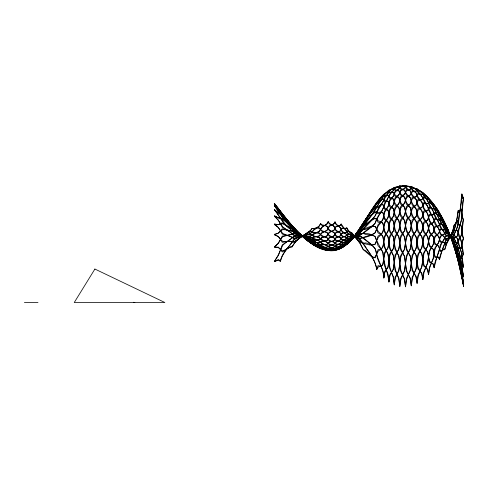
<?xml version="1.0" encoding="UTF-8"?>
<svg xmlns="http://www.w3.org/2000/svg" width="488" height="488" viewBox="0 0 488 488"><rect width="100%" height="100%" fill="white"/><g stroke="black" fill="none" stroke-linecap="round" stroke-linejoin="round"><path stroke-width="0.73" d="M319 247.739C328.296 251.985 337.342 245.848 344.107 240.053C346.748 237.973 349.323 235.893 352.848 235.631C359.29 237.418 363.627 243.067 366.634 248.74C371.155 255.059 375.577 261.714 376.73 269.577L378.048 265.6L381.305 266.338L383.013 264.472L384.514 252.558L388.088 247.837L389.668 236.088L393.413 230.855L395.06 220.222L398.94 215.434L400.636 206.656L404.607 203.057L406.339 196.658L410.365 194.779L412.116 191.04L416.166 191.174L417.081 190.155L419.985 191.003L422.858 193.815C431.618 199.232 434.497 210.578 439.523 219.142C441.725 223.925 444.135 228.817 447.185 233.099C448.588 234.972 450.589 237.223 453.193 236.082C460.617 223.583 459.83 207.992 461.88 193.974L462.532 197.189L463.6 197.091L462.374 205.076L461.337 220.472L458.757 228.579L457.579 235.802L454.688 237.339L453.382 238.815L449.54 235.655L447.185 235.826L445.629 236.46C439.359 245.824 436.912 256.987 434.131 267.778L433.265 263.74L429.373 262.215L427.671 251.765L423.688 247.782L421.949 236.82L417.917 231.837L416.166 221.521L412.116 216.666L410.365 207.888L406.339 204.014L404.607 197.372L400.636 195.047L398.94 190.893L395.06 190.43L394.274 189.112L393.413 188.874L391.541 189.356L388.918 191.851L388.088 191.839C383.135 194.151 382.165 200.361 378.462 204.039C374.619 212.329 368.507 219.167 363.267 226.578C357.46 232.105 351.976 243.122 342.289 239.577L340.008 237.449L336.25 235.777L333.725 232.367L329.559 230.11L326.759 226.353L324.605 225.316L322.123 224.931L320.604 223.681L319.347 226.096L313.424 230.116L310.734 233.429L300.693 236.802L293.764 238.553L290.421 236.344L282.235 234.057L278.514 227.676L274.293 224.492L277.983 224.736L280.46 223.821L282.796 223.852L294.27 229.866L307.678 239.992L312.137 241.822L319 242.981L322.123 241.682L326.759 240.7L329.559 237.93L333.725 236.027L336.25 232.721L340.008 231.08L342.289 228.378L345.705 228.292L346.779 227.823C349.701 233.118 354.306 237.308 360.467 238.498C365.292 236.222 370.764 235.655 375.284 232.703L378.048 224.73L381.305 221.582L383.013 219.173L384.514 211.31L388.088 206.558L389.668 199.958L393.413 196.06L395.06 191.375L398.94 188.911L400.636 186.587L402.643 186.026L404.357 186.379L410.115 190.643L412.378 194.999L415.916 198.976L418.179 205.314L421.705 210.462L423.95 218.118L427.427 223.638L429.629 231.641L433.027 236.436L435.174 243.512L438.462 246.172L440.524 250.74L442.165 250.57L443.665 249.52L444.678 249.74C446.636 244.293 447.74 237.174 453.193 234.045L457.409 238.449L461.184 251.71L463.6 266.716L462.374 264.514L461.88 266.119L461.337 266.308L458.195 254.394L458.757 253.876L461.337 258.475L462.374 253.76L463.6 253.98C462.166 245.812 460.702 237.9 457.409 230.299L453.193 230.623C451.345 233.819 450.204 238.998 445.629 238.974C444.293 236.79 442.378 235.24 440.524 233.52C439.499 230.885 438.761 228.067 436.876 225.877C434.058 220.082 431.233 214.171 428.562 208.284C424.029 200.263 420.211 190.503 411.28 186.483L410.365 186.691L405.51 185.483L404.607 185.916L399.825 185.812L398.94 186.44L394.274 187.416L393.413 188.222L388.918 190.253C385.544 192.705 383.501 196.109 381.305 199.501C375.827 208.175 371.075 217.233 363.267 224.279C356.514 232.416 351.39 243.427 341.179 247.867C333.822 250.533 326.734 245.812 320.604 242.274C312.967 235.93 303.127 236.18 293.764 235.338L290.421 232.282L282.235 227.182L278.514 220.478L274.293 216.166C280.258 218.008 285.419 220.832 289.939 225.352C294.697 228.402 298.144 233.014 302.694 236.344C307.513 240.249 315.193 246.782 321.757 244.372L327.064 244.305L329.229 241.926L334.005 240.596L335.951 237.455L340.258 235.96L342.021 232.977L345.937 232.556L347.548 230.812L351.915 232.941L354.386 235.869L359.699 242.878L363.267 249.618L365.823 250.753L372.149 256.999L375.284 257.841L378.048 249.728L381.305 248.892L383.013 246.745L384.514 236.094L388.088 231.184L389.668 221.088L393.413 216.178L395.06 207.491L398.94 203.404L400.636 196.762L404.607 194.126L406.339 189.948L410.365 189.155L411.28 187.856L412.116 187.618L417.081 188.844L422.858 192.614C432.917 201.227 440.225 212.603 445.629 224.669C453.956 243.237 460.202 262.77 463.6 282.796C455.926 250.954 448.088 215.476 422.858 192.614L417.917 189.844L417.081 188.844L414.178 188.167L411.28 186.483L408.383 186.526L406.339 186.141L405.51 185.483L402.643 186.209L400.636 186.276L399.825 185.812L397.012 187.166L395.06 187.679L394.274 187.416L391.541 189.356L388.918 190.253L386.289 192.748L383.8 194.297L376.73 202.727L359.699 228.329M316.602 246.794C299.162 235.881 285.327 220.606 274.293 203.344C288.774 221.412 303.243 243.78 326.759 250.246C342.155 253.858 348.694 233.74 363.267 233.325L365.823 234.545L372.149 235.088L375.284 236.625L378.048 245.69L381.305 249.356L383.013 252.503L384.514 265.728L388.088 274.299L388.918 282.046L389.912 276.037L393.175 269.101L395.31 256.371L398.696 249.173L400.892 237.504L404.357 230.983L406.602 221.143L410.115 216.038L412.378 208.583L415.916 205.424L418.179 200.672L421.705 199.769L422.858 198.329L423.95 197.799L427.427 199.208L428.562 199.159C430.703 205.143 437.968 206.967 439.523 213.573C444.361 220.491 447.337 228.5 450.436 236.296L447.185 231.172L445.629 229.683L442.165 229.531L440.524 229.72L438.462 233.581L435.174 236.961L433.027 244.75L429.629 251.454L427.427 263.117L423.95 272.731L422.858 279.691L421.949 273.365L417.917 268.754L416.166 255.151L412.116 249.557L410.365 236.906L406.339 231.489L404.607 220.625L400.636 216.251L398.94 207.742L395.06 205.003L393.413 199.153L389.668 198.378L388.088 195.255L384.514 196.524L383.8 195.749L383.013 195.969L381.305 197.298L376.73 203.892L372.149 209.321L354.386 236.515L344.107 246.605L338.257 248.825L335.951 249.045L334.005 248.179L329.229 247.587L327.064 245.549L321.757 243.713L319.347 241.084L313.424 238.968L310.734 236.9L297.717 235.911L294.27 235.149L282.796 226.853L277.983 219.746L274.293 215.592L278.514 218.087L280.46 217.898L282.235 218.392L307.678 240.578L316.602 244.86L319 245.318L326.759 244.451L329.559 242.359L333.725 240.767L336.25 237.857L340.008 236.039L342.289 233.337L345.705 232.477L347.791 231.129L349.445 231.532C352.086 235.539 356.539 237.241 360.467 239.773C366.116 249.508 375.327 257.932 376.73 269.577L378.462 266.777L381.305 266.509L382.799 264.075L384.739 253.73L387.862 247.892L389.912 237.4L393.175 231.233L395.31 221.57L398.696 215.983L400.892 207.925L404.357 203.624L406.602 197.725L410.115 195.212L412.378 191.814L415.916 191.363L417.081 190.491L419.985 191.168L422.858 194.126C432.777 199.83 437.102 211.408 442.165 221.235C447.1 232.282 454.895 241.792 457.579 253.894L458.195 254.394L456.237 246.879L454.066 241.505L453.382 241.078C451.461 237.827 449.674 233.703 445.629 232.715L440.524 236.729L438.462 242.695L435.174 248.575L433.027 258.75L429.629 268.028L428.562 274.476L427.427 269.766L423.95 264.868L421.705 253.815L418.179 247.538L415.916 236.558L412.378 230.165L410.115 220.32L406.602 214.775L404.357 206.827L400.892 202.807L398.696 197.25L395.31 195.157L394.274 193.193L393.175 192.205L389.912 192.193L388.918 191.528L386.289 192.595L383.8 194.297C365.75 210.871 359.815 244.104 334.005 250.527C324.258 251.503 315.205 246.452 307.678 240.578C294.179 230.495 284.724 216.446 274.293 203.465C288.817 221.442 304.683 246.617 329.229 250.631C335.927 251.655 342.234 248.142 346.779 243.488C354.203 236.284 361.59 228.36 372.149 226.09L374.888 226.347L376.73 228.543L378.462 231.818L381.305 233.978L382.799 236.503L384.739 246.568L387.862 254.12L389.912 267.461L393.175 277.221L394.274 284.888L395.06 277.214L398.94 270.718L400.636 255.627L404.607 249.215L406.339 236.082L410.365 230.684L412.116 220.106L416.166 216.422L417.917 208.773L421.949 207.278L423.688 202.685L427.671 203.618L429.373 201.953L433.265 205.277L434.131 205.399C440.634 214.842 446.294 224.822 450.217 235.771C456.975 248.813 458.171 263.709 463.6 277.062C461.062 263.538 460.105 249.289 453.382 237.107L449.54 235.655L445.398 236.137L443.885 240.084L440.28 244.677C440.03 252.949 434.448 259.61 434.131 267.778L433.027 264.319L429.629 261.171L427.427 251.863L423.95 246.556L421.705 236.534L418.179 230.489L415.916 220.979L412.378 215.306L410.115 207.248L406.602 202.758L404.357 196.792L400.892 194.023L398.696 190.509L395.31 189.728L394.274 188.764L391.541 189.191L389.668 190.601L388.088 193.468L384.514 197.341L383.013 202.075L378.048 208.699L375.284 215.598L372.149 219.277L363.267 226.359L352.623 238.022L347.548 240.633L345.937 239.882L342.021 239.95L340.258 237.534L335.951 236.168L334.005 232.41L329.229 230.495L327.064 226.231L324.605 225.377L321.757 225.316L320.604 223.681L319 226.103L313.833 230.135L310.344 233.532L301.126 236.643L294.27 238.168L282.796 233.484L277.983 227.164L274.293 223.894L278.514 224.724L280.46 223.37L282.235 222.851L290.421 227.902L293.764 229.244L307.678 239.919L310.734 241.389L319.347 242.92L321.757 241.255L327.064 240.56L329.229 237.504L334.005 235.93L335.951 232.319L340.258 231.135L342.021 228.018L345.937 228.543L346.779 227.823C347.425 230.257 349.652 232.056 351.915 232.941L360.467 243.811L363.267 249.618L372.149 257.115L374.888 257.28L378.462 250.85L381.305 249.356L382.799 246.782L384.739 237.296L387.862 231.544L389.912 222.345L393.175 216.727L395.31 208.687L398.696 203.996L400.892 197.786L404.357 194.614L406.602 190.686L410.115 189.411L411.28 188.209L414.178 188.167L417.081 190.491L417.917 192.473C423.316 195.554 423.096 202.282 427.671 206.125C428.336 212.981 434.649 217.099 434.924 224.108L438.688 228.555L440.28 234.118L443.885 236.381L445.398 239.425C450.125 238.754 451.528 233.801 453.382 230.153L454.688 231.172L457.579 230.171L458.757 236.186C463.57 241.237 460.757 248.947 463.6 254.895L462.532 255.358L461.184 258.512L458.94 255.047L458.195 254.815C454.438 244.287 449.625 234.24 444.678 224.175C440.572 215.043 436.077 205.588 428.562 198.884L427.671 199.196L423.688 196.999L421.949 199.488L417.917 199.586L416.166 204.972L412.116 207.272L410.365 215.537L406.339 219.716L404.607 230.598L400.636 236.082L398.94 249.081L395.06 255.078L393.413 269.474L389.668 274.982L388.918 282.046C387.777 271.969 383.47 262.629 382.799 252.418C380.164 247.044 377.114 242.03 374.888 236.418C366.848 231.068 356.051 233.124 349.445 239.895C345.205 243.225 341.551 247.776 336.25 249.435C319.713 255.163 304.073 237.619 293.764 227.457M352.623 238.504L354.386 236.515L372.149 209.224L381.305 197.158L383.8 195.45L384.739 195.798L387.862 195.011L388.918 195.7L389.912 197.335L393.175 198.689L395.31 203.709L398.696 207.168L400.892 214.805L404.357 220.088L406.602 230.019L410.115 236.576L412.378 248.179L415.916 255.2L418.179 267.583L421.705 273.945L422.858 279.691L423.688 272.054L427.671 263.191L429.373 250.606L433.265 244.604L434.924 236.113L438.688 233.435L440.28 228.976L443.885 229.848L445.398 229.104C451.034 234.862 452.76 243.012 457.579 249.289L458.757 247.154L461.337 248.221L462.374 240.267L463.6 238.132L462.532 234.935L461.184 226.109L458.94 224.376L457.409 220.777L454.066 225.249C453.169 234.246 446.471 241.133 444.678 249.74L443.885 248.99L442.165 250.655L440.28 251.521L438.688 246.019L434.924 244.439L433.265 236.649L429.373 232.703L427.671 224.132L423.688 219.24L421.949 211.103L417.917 206.394L416.166 199.61L412.116 195.908L410.365 191.125L406.339 188.978L405.51 187.252L404.607 186.593L402.643 186.209L400.892 186.843L395.31 191.985L393.175 196.615L389.912 200.806L387.862 207.168L384.739 212.28L382.799 219.691L381.305 222.29L378.462 225.547L374.888 232.996C370.679 236.332 364.945 237.564 359.699 238.205L352.623 235.503L347.548 236.857L345.937 238.919L342.021 240.761L340.258 243.299L335.951 245.122C334.658 247.569 331.797 248.221 329.229 248.081C326.728 250.368 323.422 248.337 320.604 248.191L307.678 240.84M354.386 236.491C351.36 240.169 347.163 242.853 342.289 242.603L340.008 241.279L336.25 240.322C333.816 236.631 328.784 236.534 326.759 232.422L322.123 230.763L319 228.091L316.602 227.835L313.833 228.482L312.137 228.347L310.344 230.549L293.764 242.31L290.421 241.176L282.235 242.322L278.514 236.57L274.293 234.856L277.983 233.258L280.46 230.879L282.796 229.622C300.388 229.982 312.387 245.196 328.198 250.283C332.737 250.734 336.049 247.52 340.258 246.611C345.004 247.099 348.944 242.481 351.915 239.273C360.272 227.542 368.977 215.8 376.73 203.655L381.305 199.501L382.799 198.903L383.8 199.256L384.739 200.519L387.862 201.08L389.912 205.436L393.175 208.242L395.31 215.385L398.696 220.277L400.892 230.025L404.357 236.582L406.602 248.484L410.115 256.029L412.378 269.346L415.916 276.903L417.081 283.455L418.179 276.19L421.705 266.472L423.95 253.711L427.427 246.416L429.629 237.15L433.027 232.776L435.174 227.188L438.462 226.017L440.524 224.035C445.873 225.993 448.368 231.294 450.436 236.271L448.801 232.142M351.915 239.248L359.699 229.677L376.73 203.892L378.048 203.362L381.305 199.891L383.013 199.067L384.514 201.532L388.088 201.471L389.668 206.698L393.413 208.76L395.06 216.812L398.94 220.789L400.636 231.501L404.607 236.918L406.339 249.88L410.365 256.005L412.116 270.535L416.166 276.348L417.081 283.455L417.917 275.378L421.949 266.625L423.688 252.705L427.671 246.269L429.373 236.101L433.265 232.556L434.924 226.231L438.688 225.907L440.28 223.242L443.885 226.194L444.678 226.273C450.314 232.947 451.961 242.225 457.409 249.173L458.195 249.222L458.94 248.246L461.184 248.398L462.532 241.664L463.6 238.949L462.374 236.21L461.337 225.993L460.154 225.364L458.757 225.383L457.579 220.167L454.688 225.352L454.066 225.249C452.699 232.16 449.881 239.077 445.398 244.543L443.885 242.219L440.28 242.146L438.688 236.528L434.924 233.337L433.265 226.109L429.373 221.381L427.671 213.921L423.688 208.913L421.949 202.319L417.917 197.994L416.166 193.059L412.116 190.088L411.28 188.209L410.365 187.361L408.383 186.526L405.51 187.252L404.357 188.734L400.892 190.759L398.696 195.096L395.31 198.823L393.175 205.186L389.912 210.145L387.862 217.971L384.739 223.48L382.799 231.983L381.305 234.612L378.462 237.107L374.888 244.189L372.149 245.269C363.816 244.457 357.893 241.005 352.623 234.484L347.548 234.069L345.937 236.015L342.021 237.229L340.258 240.017L335.951 241.719L334.005 244.366L329.229 245.458L327.064 247.166L324.605 247.294L321.757 246.69C313.65 247.062 308.013 238.656 301.126 235.198C291.025 228 285.138 216.227 274.293 209.883C280.094 216.05 282.65 224.651 290.421 228.994C293.239 233.154 297.973 235.045 302.694 236.192C309.673 238.254 316.065 241.914 321.757 246.251C327.521 248.734 334.103 252.003 340.258 248.654C344.973 246.708 348.212 242.597 351.915 239.248L347.791 243.439L338.257 249.588L329.229 249.807L328.198 250.179L322.123 247.916L310.344 240.377L293.764 230.976L290.421 230.934L282.235 228.762L278.514 233.118L274.293 234.319L277.983 236.393L282.796 241.517L294.27 241.719L310.734 230.391L312.137 228.347L313.424 228.89L316.602 227.884L319.347 227.92L321.757 231.159L327.064 232.441L329.229 236.168L334.005 237.741L335.951 240.736L340.258 241.359L342.021 242.981L345.937 242.054C352.714 241.407 356.197 232.843 360.467 228.61C365.225 221.711 368.989 213.982 374.888 207.967C376.821 206.265 379.518 206.381 381.305 204.35L382.799 204.399L384.739 207.949L387.862 210.023L389.912 216.489L393.175 220.863L395.31 230.19L398.696 236.582L400.892 248.465L404.357 256.316L406.602 270.187L410.115 278.678L411.28 285.822L412.378 278.441L415.916 268.845L418.179 255.37L421.705 247.691L423.95 237.296L427.427 232.123L429.629 225.12L433.027 222.827L435.174 219.271L438.462 219.99L440.524 219.685L442.165 221.235L445.629 225.749L449.54 234.039L454.066 246.672L458.195 260.928L463.6 286.316C460.879 268.437 456.005 250.954 449.54 234.057M451.894 240.041L457.409 256.657L461.184 266.161L461.88 266.814L462.532 266.155L463.6 267.595L462.374 262.251L461.337 252.43L458.757 245.214L457.579 238.693L454.688 236.168L453.382 233.911L449.54 236.436C443.256 242.347 442.091 251.692 439.523 259.543L438.462 257.585L436.876 257.45L435.174 256.474L433.027 249.319L429.629 245.22L427.427 236.491L423.95 230.976L421.705 222.083L418.179 216.41L415.916 208.455L412.378 203.581L410.115 197.359L406.602 193.956L404.357 189.978L400.892 188.441L399.825 187.203L397.012 186.983L395.06 187.984L393.413 190.607C388.235 193.15 388.79 199.531 384.514 202.977C384.147 211.005 376.462 215.324 375.284 223.15C370.63 227.524 365.225 230.916 360.467 235.155C350.97 234.569 345.223 242.377 338.257 247.148L335.951 247.172L334.005 245.623L329.229 244.714L327.064 242.097L321.757 240.352L319.347 237.461L313.424 236.161L310.734 234.386C304.909 235.155 299.004 236.784 293.764 239.565C289.701 247.081 281.71 252.333 280.46 261.257L277.983 260.293L274.293 261.55L278.514 255.212L282.235 244.933L290.421 239.407L293.764 236.137L297.717 235.911L307.678 236.412L310.344 236.094L312.137 235.234L319 231.458L322.123 227.347L326.759 223.937L328.198 221.619L329.559 223.559L333.725 226.212L336.25 230.366L340.008 232.837L342.289 235.844L347.791 238.364C350.097 238.248 352.525 237.857 354.386 236.375C361.986 230.446 369.105 224.181 374.888 216.294C379.261 207.906 383.733 199.659 388.918 191.851L389.668 192.919L393.413 192.522L395.06 196.206L398.94 197.774L400.636 204.1L404.607 207.443L406.339 216.196L410.365 220.869L412.116 231.599L416.166 236.875L417.917 248.862L421.949 253.742L423.688 265.99L427.671 269.175L428.562 274.476L429.373 267.515L433.265 258.744L434.924 247.941L438.688 242.542L440.28 236.125L443.885 234.478L445.398 232.233L449.54 235.045L453.193 238.717L454.066 238.632L457.409 235.96L461.184 220.771L463.6 197.317L462.374 198.756L461.88 193.974L461.337 202.984L458.757 216.733L457.579 226.926L453.382 236.021L449.54 236.405L445.629 234.746C436.87 221.747 432.362 206.357 422.858 193.815L421.949 194.505L417.917 193.376L416.166 196.554L412.116 197.585L410.365 203.569L406.339 206.576L404.607 215.214L400.636 219.765L398.94 230.653L395.06 236.088L393.413 248.618L389.668 254.053L388.088 267.381L384.514 271.743L383.8 278.007C383.489 267.528 376.748 258.933 375.284 248.673C370.85 243.957 365.506 240.194 360.467 236.29L352.623 236.155L347.548 233.191L345.937 229.921L342.021 226.365L341.179 224.016L340.008 225.304L336.25 226.688L333.725 230.36L329.559 232.569L326.759 236.027L322.123 237.741L319 239.889L312.137 240.126L307.678 239.102L297.717 233.447L294.27 230.69L282.796 217.794L274.293 205.32C282.522 213.774 289.701 223.162 297.717 231.849M450.436 236.113C456.365 229.805 456.683 218.679 458.195 210.481L458.94 211.615L461.184 209.755L462.532 217.447L463.6 219.167C460.513 225.267 464.344 233.972 458.757 238.724L457.579 243.256L454.688 241.237L454.066 241.505C452.272 235.68 444.928 233.831 443.885 227.512C438.938 219.984 436.052 211.426 431.386 203.734L429.629 202.727L428.562 202.856L427.427 203.795L423.95 203.734L421.705 207.656L418.179 210.047L415.916 216.879L412.378 221.515L410.115 231.056L406.602 237.504L404.357 249.325L400.892 256.932L398.696 270.37L395.31 278.276L394.274 284.888L393.413 276.849L389.668 268.418L388.088 254.181L384.514 247.684L383.013 236.771L381.305 234.612L378.048 232.91L375.284 226.511L372.149 226.578L365.823 229.275L363.267 229.537C359.186 233.782 353.733 238.601 347.548 236.161L345.937 233.819L342.021 231.641L340.258 227.457L335.951 224.327L335.024 221.839L333.725 223.76L329.559 226.267L326.759 230.44L322.123 232.959L319 236.052L310.344 238.236L307.678 237.912L294.27 233.697L292.172 233.911L282.796 236.741L280.46 239.468L277.983 243.524L274.293 247.257L278.514 247.16L282.235 251.985L290.421 246.788L292.172 246.812C295.941 239.462 303.56 234.819 310.734 231.434L313.424 232.806L319.347 233.069L321.757 236.168L327.064 237.729L329.229 240.907L334.005 242.146L335.951 244.409L340.258 244.384L342.021 245.275C345.858 244.171 349.597 242.432 351.915 238.98C359.644 230.013 366 219.637 375.284 212.066L376.73 212.402L378.048 213.811L381.305 212.396C385.422 203.472 388.747 193.108 397.012 187.166L398.94 187.111L399.825 187.563L400.636 189.106L404.607 190.418L406.339 194.938L410.365 197.969L412.116 204.771L416.166 209.096L417.917 217.679L421.949 222.607L423.688 232.203L427.671 236.747L429.373 246.312L433.265 249.191L434.924 257.402L436.876 257.572L438.688 257.024L439.523 259.543C439.908 252.845 444.464 247.422 445.398 240.804L449.54 236.405L451.894 236.302L453.193 236.979C460.44 248.734 460.928 263.081 463.6 276.318L462.374 272.53L461.88 272.792L460.154 262.593L458.757 258.878L458.195 258.451L456.237 250.252L453.193 242.786M24.4 302.517L37.991 302.517M133.346 302.279L134.834 302.517M449.54 236.436L445.398 235.039L443.885 231.477L440.28 227.439L438.688 222.107L434.924 216.751L433.265 211.072L429.373 205.643L427.671 200.745L423.688 196.176L422.858 194.126L421.705 194.614L418.179 194.169L415.916 196.92L412.378 198.677L410.115 204.088L406.602 207.882L404.357 215.745L400.892 221.168L398.696 231.044L395.31 237.467L393.175 248.691L389.912 255.297L387.862 266.991L384.739 272.768L383.8 278.007C384.806 268.998 377.187 262.69 376.73 254.053M301.126 235.027C308.611 239.767 315.077 247.843 324.605 247.501C328.235 246.818 332.023 245.641 335.024 243.439C337.062 241.011 340.77 240.651 342.289 237.552L345.705 236.07L347.791 234.331L351.915 234.429L354.386 235.869L360.467 242.42L363.267 243.25L365.823 242.884L372.149 244.952L375.284 244.262L378.048 236.107L381.305 233.978L383.013 231.648L384.514 222.345L388.088 217.428L389.668 209.047L393.413 204.582L395.06 197.872L398.94 194.566L400.636 190.076L404.607 188.417L405.51 186.886L406.339 186.453L408.383 186.349L411.28 187.856L412.378 189.545L415.916 192.54L418.179 197.189L421.705 201.672L423.95 207.98L427.427 213.305L429.629 220.436L433.027 225.663L435.174 232.489L438.462 236.369L440.524 241.438L443.665 242.402L445.629 243.939L447.185 242.481L449.54 237.296L453.193 232.929L454.066 230.409L457.409 216.989L458.195 210.481L458.757 212.786L461.337 208.992L462.374 218.911L463.6 219.759L461.184 235.82L457.409 243.286L454.066 241.7L453.193 240.834L449.54 234.606L439.523 213.573L436.876 210.572L435.174 209.01L434.131 208.681L433.027 209.035L429.629 207.906L427.427 210.81L423.95 212.304L421.705 218.276L418.179 222.29L415.916 231.269L412.378 237.473L410.115 249.136L406.602 256.962L404.357 270.767L400.892 279.447L399.825 286.493L398.696 278.8L395.31 269.217L393.175 255.346L389.912 247.495L387.862 236.54L384.739 230.97L382.799 223.193L381.305 221.582L378.462 221.052L376.73 219.13L374.888 218.252L372.149 219.277C365.067 224.822 358.954 240.035 347.791 235.954L345.705 233.752L342.289 231.397L340.008 227.451L336.25 224.096L335.024 221.839L334.005 223.943L329.229 225.956L327.064 230.428L321.757 232.642L319.347 235.972L313.424 236.948L310.734 238.248L307.678 237.827L293.764 233.276L290.421 234.765L282.235 236.119L278.514 243.28L274.293 246.873L277.983 247.434L282.796 250.96L289.939 247.367L292.172 246.812C295.667 239.626 303.341 234.929 310.344 231.66L319 233.087C321.049 235.49 323.886 236.54 326.759 237.613C328.418 240.023 330.913 241.395 333.725 242.011C336.293 244.866 340.63 244.878 344.107 244.519C359.686 237.388 363.237 216.721 376.73 207.113L378.048 207.504L381.305 204.929L383.013 204.704L384.514 209.151L388.088 210.481L389.668 217.868L393.413 221.339L395.06 231.635L398.94 236.912L400.636 249.844L404.607 256.316L406.339 271.365L410.365 278.148L411.28 285.822L412.116 277.519L416.166 269.065L417.917 254.236L421.949 247.55L423.688 236.094L427.671 231.849L429.373 223.986L433.265 222.607L434.924 218.301L438.688 219.96L440.28 218.911L445.398 225.139L448.801 232.288M292.172 225.785L286.627 220.442L282.235 215.379L278.514 213.213L274.293 209.401C279.935 216.843 284.577 224.999 292.172 230.72C296.93 235.783 304.298 236.088 310.344 238.803C317.291 242.914 323.91 247.812 331.791 249.862L334.005 249.24L335.951 247.654C341.356 247.093 345.955 245.281 349.445 240.932C358.033 233.258 364.78 223.498 375.284 218.325L376.73 219.74L378.048 222.284L381.305 222.29L383.013 223.559L384.514 232.233L388.088 236.839L389.668 248.734L393.413 255.389L395.06 270.279L398.94 278.367L399.825 286.493L400.636 278.404L404.607 271.078L406.339 255.681L410.365 249.014L412.116 236.088L416.166 230.916L417.917 220.936L421.949 217.886L423.688 211.09L427.671 210.529L429.373 206.918L433.265 208.974L434.924 208.266C442.152 216.94 443.928 229.354 451.894 237.607C459.574 251.479 460.556 267.942 463.6 283.302L461.184 274.103M304.585 238.04L301.126 234.935M297.717 232.142C289.219 223.827 282.412 214.232 274.293 205.649C282.107 216.452 289.158 228.756 301.126 235.448C306.665 239.334 312.741 240.694 319.347 239.809L321.757 237.345L327.064 235.936L329.229 232.178L334.005 230.379L335.951 226.322L340.258 225.535L341.179 224.016C344.241 228.299 347.035 233.227 351.915 235.728C355.606 236.973 359.882 235.155 363.267 237.735C368.41 242.536 375.705 245.989 376.73 253.76M450.217 235.771C456.695 251.979 460.922 268.9 463.6 286.139C460.678 272.017 457.835 257.847 453.193 244.171M451.894 239.809L454.066 246.751M454.066 247.05L454.889 249.569M460.154 269.053L456.237 253.76M406.339 278.52L405.51 286.816L404.357 279.295L400.892 270.139L398.696 256.084L395.31 248.136L393.175 236.564L389.912 230.507L387.862 221.839L384.739 218.099L382.799 212.494L381.305 211.713L378.462 212.567L376.73 211.853L374.888 212.127C364.573 218.911 361.474 237.314 347.548 238.644L345.937 237.144L342.021 236.168L340.258 232.898L335.951 230.702L334.005 226.157L331.791 224.736L329.229 223.888L328.198 221.619L327.064 224.041L321.757 227.146L319.347 231.397L313.424 233.801L310.734 236.046L307.678 236.338L297.717 235.978L294.27 236.375L286.627 241.81L282.796 245.208L277.983 255.517L274.293 261.69L278.514 259.433L280.46 261.257C282.247 253.632 287.932 248.13 292.172 241.859C294.276 238.894 297.741 237.449 301.126 236.473C305.348 235.606 309.825 232.91 313.833 235.911C322.69 237.961 329.016 246.001 338.257 246.946L340.258 245.799L342.021 243.573L345.937 241.273L347.548 239.175L352.623 236.369C360.65 236.863 366.128 230.824 372.149 226.578C376.687 222.882 377.108 216.428 381.305 212.396L383.013 212.872L384.514 219.393L388.088 222.266L389.668 231.879L393.413 236.881L395.06 249.453L398.94 256.108L400.636 271.267L404.607 278.813L405.51 286.816L406.602 279.514L410.115 270.273L412.378 256.45L415.916 248.593L418.179 237.4L421.705 231.623L423.95 223.492L427.427 220.253L429.629 215.373L433.027 214.915L435.174 213.213C442.555 216.404 445.599 224.59 448.594 231.574C446.27 225.956 443.72 219.917 439.523 215.531L438.688 215.592L434.924 212.31L433.265 214.75L429.373 214.256L427.671 219.942L423.688 222.223L421.949 231.306L417.917 236.088L416.166 248.465L412.116 255.224L410.365 270.541L406.339 278.52M94.892 269.047L74.249 302.517L164.877 302.517L94.892 269.047"/></g></svg>
